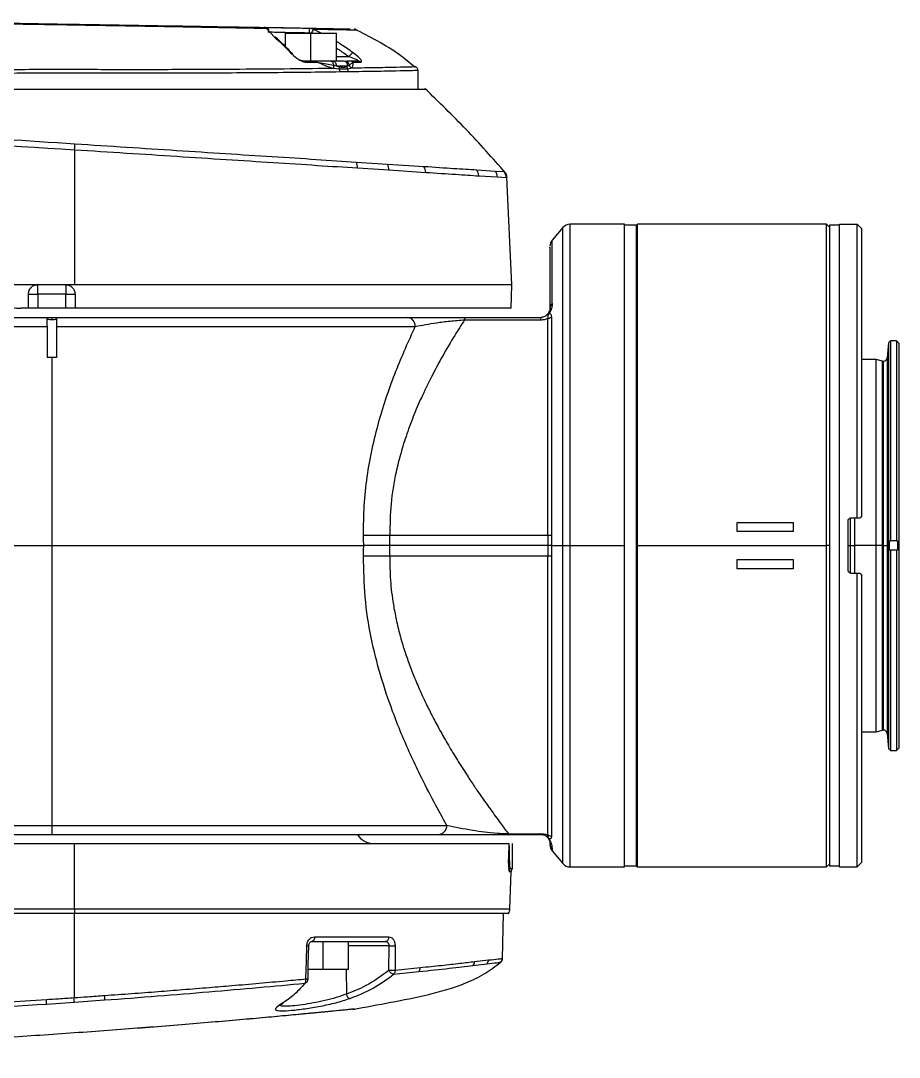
# Model space of a CAD drawing. Header units: millimetres. Extents: x -13464 to 9471, y -517 to 17126.
# Drawn here: x 5737 to 5831.3, y 12460.6 to 12571.8 of the extents above; entities that cross this region are included whole.
import ezdxf

# ---------------------------------------------------------------- set-up
doc = ezdxf.new("R2010")
doc.units = ezdxf.units.MM

msp = doc.modelspace()

# ---------------------------------------------------------------- linework, layer by layer
at = {"color": 7, "linetype": 'Continuous', "lineweight": 25}
for p, q in [((5762.06, 12571.06), (5763.38, 12571.03)), ((5763.36, 12571.03), (5763.45, 12571.01)), ((5763.38, 12571.03), (5764.26, 12570.09)), ((5765.4, 12570.5), (5765.4, 12569.11)), ((5765.4, 12570.5), (5768.15, 12570.5)), ((5768.15, 12567.5), (5768.15, 12570.5)), ((5768.15, 12570.5), (5770.9, 12570.5)), ((5769.28, 12570.5), (5768.43, 12570.94)), ((5770.9, 12567.5), (5770.9, 12570.5)), ((5768.84, 12567.41), (5770.59, 12567.06)), ((5770.9, 12567.99), (5772.26, 12567.99)), ((5772.14, 12567.01), (5772.3, 12567.07)), ((5772.3, 12567.07), (5772.67, 12567.41)), ((5770.59, 12567.06), (5770.89, 12567.01)), ((5771.22, 12566.63), (5770.64, 12566.72)), ((5770.89, 12567.01), (5771.19, 12566.91)), ((5770.89, 12567.01), (5772.14, 12567.01)), ((5772.13, 12566.64), (5771.22, 12566.63)), ((5772.2, 12566.36), (5771.29, 12566.34)), ((5772.01, 12566.93), (5772.14, 12567.01)), ((5772.51, 12566.75), (5772.13, 12566.64)), ((5779.39, 12566.88), (5779.39, 12566.88)), ((5779.7, 12564.5), (5779.67, 12566.54)), ((5742.8, 12558), (5742.8, 12543.5)), ((5776.39, 12556.42), (5773.03, 12556.64)), ((5773.17, 12556.04), (5776.55, 12555.82)), ((5780.32, 12556.17), (5776.39, 12556.42)), ((5776.55, 12555.82), (5780.51, 12555.56)), ((5787.95, 12555.67), (5785.97, 12555.8)), ((5786.2, 12555.19), (5788.19, 12555.07)), ((5788.9, 12555.61), (5787.95, 12555.67)), ((5788.19, 12555.07), (5789.15, 12555)), ((5788.88, 12555.61), (5788.9, 12555.61)), ((5789.15, 12555), (5789.12, 12555.01)), ((5789.76, 12543.5), (5789.21, 12555.01)), ((5795.22, 12549.63), (5794.08, 12548.27)), ((5795.22, 12515.49), (5795.22, 12549.63)), ((5801.84, 12549.99), (5795.99, 12549.99)), ((5795.99, 12515.49), (5795.99, 12549.99)), ((5803.14, 12549.89), (5801.84, 12549.89)), ((5803.24, 12549.99), (5803.14, 12549.89)), ((5803.14, 12515.49), (5803.14, 12549.89)), ((5823.54, 12549.99), (5803.24, 12549.99)), ((5803.24, 12515.49), (5803.24, 12549.99)), ((5823.84, 12549.69), (5823.54, 12549.99)), ((5823.54, 12515.49), (5823.54, 12549.99)), ((5824.94, 12549.89), (5823.84, 12549.89)), ((5824.94, 12549.99), (5826.84, 12549.99)), ((5827.34, 12549.49), (5826.84, 12549.99)), ((5826.84, 12518.49), (5826.84, 12549.99)), ((5794.08, 12541.5), (5794.08, 12548.27)), ((5738.84, 12543.5), (5727.81, 12543.5)), ((5742.77, 12543.5), (5738.84, 12543.5)), ((5738.84, 12542.5), (5738.84, 12543.5)), ((5741.84, 12543.5), (5741.84, 12542.5)), ((5789.67, 12541), (5789.76, 12543.5)), ((5737.84, 12541), (5737.84, 12542.5)), ((5737.84, 12542.5), (5738.84, 12542.5)), ((5741.84, 12542.5), (5738.84, 12542.5)), ((5738.84, 12542.5), (5738.84, 12541)), ((5741.84, 12542.5), (5742.84, 12542.5)), ((5741.84, 12541), (5741.84, 12542.5)), ((5737.84, 12541), (5737.01, 12541)), ((5738.84, 12541), (5737.84, 12541)), ((5741.84, 12541), (5738.84, 12541)), ((5742.84, 12541), (5741.84, 12541)), ((5789.67, 12541), (5742.84, 12541)), ((5793.58, 12540.31), (5793.78, 12540.44)), ((5739.84, 12539.99), (5740.34, 12539.99)), ((5740.34, 12539.78), (5740.34, 12539.99)), ((5740.34, 12539.99), (5740.84, 12539.99)), ((5784.67, 12539.99), (5784.67, 12539.74)), ((5784.67, 12539.99), (5792.84, 12539.99)), ((5784.67, 12539.74), (5792.84, 12539.74)), ((5792.84, 12539.74), (5792.84, 12539.99)), ((5793.59, 12540.32), (5793.57, 12540.3)), ((5793.61, 12516.62), (5793.61, 12539.89)), ((5793.99, 12540.03), (5793.99, 12516.63)), ((5716.43, 12539.02), (5739.84, 12539.02)), ((5739.84, 12539.02), (5739.84, 12535.69)), ((5740.84, 12539.02), (5779.38, 12539.02)), ((5830.18, 12537.27), (5830.04, 12535.65)), ((5830.4, 12537.49), (5830.18, 12537.27)), ((5830.18, 12537.27), (5830.18, 12515.49)), ((5831.04, 12537.49), (5830.4, 12537.49)), ((5830.4, 12537.49), (5830.4, 12515.99)), ((5831.34, 12537.19), (5831.04, 12537.49)), ((5831.04, 12537.49), (5831.04, 12515.99)), ((5831.34, 12515.49), (5831.34, 12537.19)), ((5740.34, 12535.69), (5740.34, 12515.49)), ((5828.85, 12535.49), (5827.34, 12535.49)), ((5829.54, 12535.3), (5828.85, 12535.49)), ((5828.85, 12515.49), (5828.85, 12535.49)), ((5829.54, 12515.49), (5829.54, 12535.3)), ((5829.64, 12515.49), (5829.64, 12535.29)), ((5830.04, 12535.65), (5830.04, 12515.49)), ((5826.11, 12515.49), (5826.11, 12518.49)), ((5826.24, 12518.49), (5826.84, 12518.49)), ((5826.59, 12515.49), (5826.59, 12518.49)), ((5826.84, 12518.49), (5827.14, 12518.49)), ((5827.34, 12518.69), (5827.14, 12518.49)), ((5813.94, 12517.99), (5819.94, 12517.99)), ((5819.94, 12516.99), (5813.94, 12516.99)), ((5825.84, 12512.89), (5825.84, 12518.09)), ((5776.66, 12515.49), (5776.64, 12516.62)), ((5776.64, 12516.62), (5793.61, 12516.62)), ((5831.04, 12515.99), (5830.4, 12515.99)), ((5716.59, 12515.49), (5740.34, 12515.49)), ((5740.34, 12515.49), (5773.84, 12515.49)), ((5740.34, 12515.49), (5740.34, 12485.45)), ((5776.64, 12514.35), (5776.66, 12515.49)), ((5793.63, 12515.49), (5776.66, 12515.49)), ((5794.01, 12515.49), (5795.22, 12515.49)), ((5795.22, 12515.49), (5795.99, 12515.49)), ((5795.22, 12481.35), (5795.22, 12515.49)), ((5795.99, 12515.49), (5801.84, 12515.49)), ((5795.99, 12480.99), (5795.99, 12515.49)), ((5803.14, 12515.49), (5803.24, 12515.49)), ((5803.14, 12481.09), (5803.14, 12515.49)), ((5803.24, 12515.49), (5823.54, 12515.49)), ((5803.24, 12480.99), (5803.24, 12515.49)), ((5823.84, 12515.49), (5823.54, 12515.49)), ((5823.54, 12480.99), (5823.54, 12515.49)), ((5825.84, 12515.49), (5826.11, 12515.49)), ((5826.11, 12515.49), (5826.59, 12515.49)), ((5826.11, 12512.5), (5826.11, 12515.49)), ((5828.85, 12515.49), (5826.59, 12515.49)), ((5826.59, 12512.49), (5826.59, 12515.49)), ((5829.54, 12515.49), (5828.85, 12515.49)), ((5828.85, 12495.49), (5828.85, 12515.49)), ((5829.54, 12515.49), (5829.64, 12515.49)), ((5829.54, 12495.68), (5829.54, 12515.49)), ((5829.64, 12515.49), (5830.04, 12515.49)), ((5829.64, 12495.69), (5829.64, 12515.49)), ((5830.04, 12515.49), (5830.18, 12515.49)), ((5830.04, 12515.49), (5830.04, 12495.32)), ((5830.18, 12515.49), (5830.3, 12515.49)), ((5830.18, 12515.49), (5830.18, 12493.71)), ((5830.4, 12514.99), (5830.31, 12514.99)), ((5830.4, 12514.99), (5830.4, 12493.49)), ((5831.04, 12514.99), (5830.4, 12514.99)), ((5831.04, 12514.99), (5831.04, 12493.49)), ((5831.34, 12515.49), (5831.14, 12515.49)), ((5831.34, 12493.79), (5831.34, 12515.49)), ((5793.61, 12514.35), (5776.64, 12514.35)), ((5793.61, 12484.38), (5793.61, 12514.35)), ((5793.99, 12514.35), (5793.99, 12484.21)), ((5813.94, 12513.99), (5819.94, 12513.99)), ((5819.94, 12512.99), (5813.94, 12512.99)), ((5826.84, 12512.49), (5826.24, 12512.49)), ((5826.84, 12480.99), (5826.84, 12512.49)), ((5827.14, 12512.49), (5826.84, 12512.49)), ((5827.14, 12512.49), (5827.34, 12512.29)), ((5827.34, 12495.49), (5828.85, 12495.49)), ((5828.85, 12495.49), (5829.54, 12495.68)), ((5830.04, 12495.32), (5830.18, 12493.71)), ((5830.18, 12493.71), (5830.4, 12493.49)), ((5831.04, 12493.49), (5831.34, 12493.79)), ((5830.4, 12493.49), (5831.04, 12493.49)), ((5716.49, 12485.45), (5740.34, 12485.45)), ((5740.34, 12485.45), (5782.77, 12485.45)), ((5740.34, 12485.45), (5740.34, 12484.49)), ((5789.39, 12484.54), (5792.84, 12484.54)), ((5789.39, 12484.49), (5789.39, 12484.54)), ((5789.39, 12484.49), (5792.84, 12484.49)), ((5792.84, 12484.49), (5792.84, 12484.54)), ((5793.58, 12484.17), (5793.62, 12484.14)), ((5793.67, 12484.07), (5793.58, 12484.17)), ((5730.27, 12483.5), (5742.8, 12483.5)), ((5742.8, 12476.46), (5742.8, 12483.5)), ((5789.81, 12480.82), (5789.81, 12483.5)), ((5793.84, 12483.49), (5793.84, 12483.4)), ((5794.08, 12482.85), (5794.08, 12482.71)), ((5794.08, 12482.71), (5795.22, 12481.35)), ((5789.48, 12481.48), (5789.36, 12481.48)), ((5789.36, 12481.48), (5789.49, 12481.31)), ((5826.84, 12480.99), (5827.34, 12481.49)), ((5789.52, 12476.46), (5789.69, 12480.52)), ((5789.58, 12480.82), (5789.81, 12480.82)), ((5795.99, 12480.99), (5801.84, 12480.99)), ((5803.14, 12481.09), (5801.84, 12481.09)), ((5803.14, 12481.09), (5803.24, 12480.99)), ((5803.24, 12480.99), (5823.54, 12480.99)), ((5823.54, 12480.99), (5823.84, 12481.29)), ((5824.94, 12481.09), (5823.84, 12481.09)), ((5824.94, 12480.99), (5826.84, 12480.99)), ((5742.79, 12476), (5580.5, 12476)), ((5742.8, 12476.46), (5580.51, 12476.46)), ((5742.76, 12476), (5742.75, 12466.93)), ((5788.75, 12471.14), (5788.84, 12476)), ((5768.57, 12473.49), (5776.55, 12473.49)), ((5769.44, 12473), (5769.44, 12470)), ((5772.19, 12470), (5772.19, 12473)), ((5776.56, 12472.51), (5772.19, 12472.51)), ((5776.55, 12469.87), (5776.56, 12472.51)), ((5785.57, 12470.41), (5787.06, 12470.59)), ((5787.24, 12470.97), (5785.74, 12470.8)), ((5788.55, 12470.77), (5788.53, 12470.76)), ((5788.71, 12471.14), (5788.73, 12471.14)), ((5769.44, 12470), (5767.83, 12470)), ((5772.19, 12470), (5769.44, 12470)), ((5771.95, 12470), (5771.98, 12467.35)), ((5777.05, 12469.47), (5779.75, 12469.76)), ((5779.91, 12470.16), (5777.2, 12469.87)), ((5739.78, 12466.27), (5742.77, 12466.47)), ((5742.77, 12466.47), (5746.02, 12466.71)), ((5765.06, 12466.28), (5765.1, 12466.3))]:
    msp.add_line(p, q, dxfattribs=at)
at = {"color": 7, "linetype": 'Continuous', "lineweight": 25, "flags": 128}
for points in [[(5770.3, 12567.5), (5770.35, 12567.49), (5770.4, 12567.47), (5770.45, 12567.43), (5770.49, 12567.38), (5770.53, 12567.31), (5770.56, 12567.23), (5770.58, 12567.15), (5770.59, 12567.06)], [(5770.57, 12567.5), (5770.63, 12567.49), (5770.69, 12567.47), (5770.75, 12567.42), (5770.79, 12567.36), (5770.83, 12567.29), (5770.86, 12567.2), (5770.88, 12567.11), (5770.89, 12567.01)], [(5789.76, 12543.5), (5789.75, 12543.5), (5789.57, 12543.5), (5789.03, 12543.5), (5788.15, 12543.5), (5786.93, 12543.5), (5785.37, 12543.5), (5783.5, 12543.5), (5781.32, 12543.5), (5778.85, 12543.5), (5776.1, 12543.5), (5773.1, 12543.5), (5769.86, 12543.5), (5766.42, 12543.5), (5762.79, 12543.5), (5759, 12543.5), (5755.08, 12543.5), (5751.05, 12543.5), (5746.95, 12543.5), (5742.8, 12543.5)], [(5742.84, 12542.5), (5742.84, 12541.66), (5742.84, 12541)], [(5793.64, 12540.39), (5793.66, 12540.4), (5793.69, 12540.45), (5793.71, 12540.48), (5793.73, 12540.53), (5793.77, 12540.61), (5793.79, 12540.66), (5793.79, 12540.67), (5793.8, 12540.68), (5793.8, 12540.68), (5793.8, 12540.68), (5793.8, 12540.68), (5793.8, 12540.68), (5793.8, 12540.68)], [(5740.84, 12539.02), (5740.84, 12537.16), (5740.84, 12535.69)], [(5773.84, 12515.49), (5773.83, 12516.12), (5773.82, 12516.62)], [(5830.31, 12515.99), (5830.36, 12515.99), (5830.4, 12515.99)], [(5831.04, 12515.99), (5831.1, 12515.99), (5831.14, 12515.99)], [(5773.82, 12514.35), (5773.83, 12514.99), (5773.84, 12515.49)], [(5831.14, 12514.99), (5831.09, 12514.99), (5831.04, 12514.99)], [(5767.64, 12468.93), (5767.69, 12470.94), (5767.72, 12472.51)], [(5767.86, 12468.93), (5767.89, 12470.55), (5767.94, 12472.51)], [(5767.94, 12472.51), (5767.94, 12472.51), (5767.94, 12472.51)], [(5768.57, 12473.49), (5768.56, 12473.4), (5768.54, 12473.31), (5768.51, 12473.22), (5768.48, 12473.15), (5768.43, 12473.09), (5768.38, 12473.04), (5768.33, 12473.01), (5768.27, 12473)], [(5777.21, 12472.51), (5777.2, 12471.03), (5777.2, 12469.87)]]:
    msp.add_lwpolyline(points, dxfattribs=at)
at = {"color": 7, "linetype": 'Continuous', "lineweight": 25}
for centre, radius, start, end in [((5763.29, 12570.63), 0.412, 9.7663, 78.502), ((5763.15, 12570.63), 0.501, 15.408, 44.3958), ((5764.08, 12570.74), 3.93, 357.2231, 4.382), ((5776.07, 12567.22), 8.49, 154.0439, 157.3056), ((5764.25, 12569.83), 0.261, 40.0968, 87.3805), ((5765.99, 12568.16), 0.24, 12.3296, 88.3236), ((5773.02, 12567.61), 0.852, 112.2841, 153.4509), ((5767.35, 12567.2), 0.302, 42.7676, 88.5357), ((5768.61, 12567.18), 0.321, 44.237, 88.8006), ((5771.66, 12567.02), 0.482, 358.8542, 87.7899), ((5771.81, 12567.02), 0.484, 6.4503, 88.8003), ((5772.81, 12567.19), 0.53, 192.2146, 235.3238), ((5772.41, 12567.12), 0.384, 48.3349, 89.4206), ((5773.26, 12567.1), 0.399, 49.1626, 89.5261), ((5771.13, 12566.97), 0.545, 170.234, 206.7172), ((5771.77, 12566.83), 0.584, 171.7718, 200.1093), ((5770.71, 12566.34), 0.589, 0.7389, 29.715), ((5772.57, 12566.99), 0.565, 186.4646, 217.9505), ((5771.63, 12566.35), 0.577, 0.7426, 30.3571), ((5771.91, 12556.06), 1.26, 359.0828, 27.4614), ((5775.37, 12555.82), 1.18, 359.7994, 30.5892), ((5779.4, 12555.55), 1.1, 0.6387, 34.0505), ((5785.17, 12555.16), 1.03, 2.1336, 38.8046), ((5787.18, 12555.02), 1.01, 2.6936, 40.3247), ((5788.15, 12554.95), 1, 2.981, 40.9707), ((5795.99, 12548.99), 1, 90, 140), ((5794.84, 12547.63), 1, 140, 180), ((5794.55, 12540.97), 0.705, 131.8966, 178.8226), ((5793.35, 12540.66), 0.491, 302.2464, 332.4148), ((5778.46, 12539.07), 0.923, 357.1146, 84.6744), ((5793.62, 12540.47), 0.578, 268.7499, 309.8447), ((5829.64, 12535.69), 0.4, 255, 270), ((5829.64, 12535.69), 0.4, 270, 355), ((5775.23, 12602.67), 86.06, 269.0614, 270.9386), ((5793.64, 12526.62), 10, 269.8345, 272.0302), ((5775.23, 12428.3), 86.06, 89.0614, 90.9386), ((5793.64, 12504.36), 10, 87.9698, 90.1655), ((5829.64, 12495.29), 0.4, 90, 105), ((5829.64, 12495.29), 0.4, 5, 90), ((5781.82, 12485.44), 0.956, 272.5918, 0.5965), ((5774.89, 12485.5), 2, 211.16, 270), ((5793.61, 12483.87), 0.509, 41.619, 90.2724), ((5793.39, 12483.88), 0.346, 33.5212, 48.3141), ((5794.84, 12483.49), 0.993, 180.0152, 220.1413), ((5794.84, 12483.35), 1, 180, 220), ((5789.97, 12480.5), 0.501, 140.6977, 177.7372), ((5795.99, 12481.99), 1, 220, 270), ((5767.95, 12481.61), 9.1, 268.5838, 269.9333), ((5776.11, 12473.45), 0.448, 279.2511, 6.2366), ((5776.88, 12490.48), 17.97, 268.9591, 271.0409), ((5785.24, 12470.79), 0.504, 310.8443, 0.3994), ((5786.73, 12470.97), 0.502, 310.161, 359.7042), ((5788.23, 12471.15), 0.5, 309.5403, 359.0091), ((5779.39, 12470.13), 0.519, 314.0543, 2.7655), ((5737.72, 12466.51), 5.04, 359.5978, 4.7398), ((5743.87, 12466.95), 2.16, 353.6651, 5.6079), ((5772.53, 12467.42), 0.561, 186.9942, 253.4676), ((5734.82, 12466.34), 4.96, 359.211, 4.4625), ((5764.91, 12466.62), 0.375, 276.2886, 332.4735)]:
    msp.add_arc(centre, radius, start, end, dxfattribs=at)
for points, knots in [([(5717.09, 12571.84), (5717.62, 12571.84), (5720.2, 12571.8), (5724.82, 12571.73), (5730.47, 12571.65), (5736.5, 12571.56), (5742.51, 12571.47), (5748.35, 12571.38), (5753.8, 12571.29), (5758.88, 12571.2), (5761.74, 12571.15), (5763.17, 12571.13)], [0, 0, 0, 0, 0.032384, 0.157661, 0.28281, 0.406724, 0.530933, 0.64784, 0.765436, 0.882549, 1, 1, 1, 1]), ([(5755.84, 12571.2), (5754.63, 12571.22), (5751.83, 12571.27), (5747, 12571.36), (5741.63, 12571.45), (5736.27, 12571.54), (5731.05, 12571.62), (5726.25, 12571.7), (5721.55, 12571.77), (5718.46, 12571.81), (5717.09, 12571.83)], [0, 0, 0, 0, 0.102011, 0.236635, 0.372136, 0.506552, 0.636808, 0.768136, 0.897405, 1, 1, 1, 1]), ([(5717.09, 12571.82), (5718.01, 12571.8), (5720.48, 12571.77), (5724.45, 12571.71), (5728.76, 12571.63), (5733.21, 12571.56), (5737.85, 12571.48), (5742.92, 12571.4), (5748.33, 12571.31), (5753.84, 12571.21), (5758.53, 12571.12), (5761.02, 12571.08), (5762.06, 12571.06)], [0, 0, 0, 0, 0.0582039, 0.1553417, 0.2525596, 0.3506352, 0.4484521, 0.546543, 0.6683801, 0.791041, 0.9132155, 1, 1, 1, 1]), ([(5763.17, 12571.13), (5763.11, 12571.13), (5762.99, 12571.13), (5764.26, 12571.11), (5766.04, 12571.08), (5767.35, 12571.06), (5768, 12571.04)], [0, 0, 0, 0, 0.279827, 0.559302, 0.779564, 1, 1, 1, 1]), ([(5763.38, 12571.03), (5763.34, 12571.06), (5763.27, 12571.12), (5763.21, 12571.12), (5763.17, 12571.13)], [0, 0, 0, 0, 0.5050123, 1, 1, 1, 1]), ([(5763.64, 12570.86), (5763.59, 12570.92), (5763.51, 12571.01), (5763.35, 12571.1), (5763.25, 12571.12), (5763.2, 12571.13)], [0, 0, 0, 0, 0.440408, 0.707362, 1, 1, 1, 1]), ([(5765.19, 12571.09), (5764.85, 12571.09), (5764.2, 12571.09), (5763.59, 12571.09), (5763.43, 12571.08), (5763.36, 12571.07)], [0, 0, 0, 0, 0.3685619, 0.7071061, 1, 1, 1, 1]), ([(5763.55, 12570.64), (5763.61, 12570.64), (5763.74, 12570.64), (5764.71, 12570.62), (5765.87, 12570.59), (5766.98, 12570.57), (5767.65, 12570.56), (5768.01, 12570.55)], [0, 0, 0, 0, 0.243483, 0.499104, 0.71492, 0.848908, 1, 1, 1, 1]), ([(5768, 12571.04), (5768.07, 12571.04), (5768.22, 12571.03), (5768.36, 12570.97), (5768.43, 12570.94)], [0, 0, 0, 0, 0.49403, 1, 1, 1, 1]), ([(5768, 12571.04), (5768.93, 12571.03), (5770.77, 12570.99), (5772.19, 12570.97), (5772.34, 12570.97), (5772.39, 12570.97)], [0, 0, 0, 0, 0.397156, 0.792596, 1, 1, 1, 1]), ([(5768.01, 12570.55), (5768.05, 12570.55), (5768.13, 12570.54), (5768.2, 12570.51), (5768.23, 12570.5)], [0, 0, 0, 0, 0.5564571, 1, 1, 1, 1]), ([(5768.43, 12570.94), (5769.28, 12570.93), (5770.98, 12570.9), (5772.44, 12570.87), (5773.1, 12570.86), (5772.98, 12570.86), (5772.95, 12570.86)], [0, 0, 0, 0, 0.307705, 0.613863, 0.922056, 1, 1, 1, 1]), ([(5779.36, 12566.84), (5778.79, 12567.31), (5776.8, 12568.95), (5774.49, 12570.12), (5772.84, 12570.96)], [0, 0, 0, 0, 0.285213, 1, 1, 1, 1]), ([(5764.26, 12570.09), (5764.59, 12569.79), (5765.18, 12569.26), (5765.74, 12568.66), (5765.99, 12568.4)], [0, 0, 0, 0, 0.55993, 1, 1, 1, 1]), ([(5766.18, 12568.3), (5765.92, 12568.57), (5765.36, 12569.17), (5764.77, 12569.71), (5764.45, 12570)], [0, 0, 0, 0, 0.452482, 1, 1, 1, 1]), ([(5772.69, 12568.4), (5772.27, 12568.71), (5771.68, 12569.13), (5771.07, 12569.51), (5770.9, 12569.61)], [0, 0, 0, 0, 0.728462, 1, 1, 1, 1]), ([(5765.99, 12568.4), (5766.2, 12568.2), (5766.5, 12567.9), (5767.03, 12567.57), (5767.37, 12567.43), (5767.5, 12567.41), (5767.57, 12567.41)], [0, 0, 0, 0, 0.4996, 0.749572, 0.875065, 1, 1, 1, 1]), ([(5770.9, 12568.92), (5771.02, 12568.84), (5771.48, 12568.55), (5771.92, 12568.23), (5772.26, 12567.99)], [0, 0, 0, 0, 0.254156, 1, 1, 1, 1]), ([(5773.52, 12567.41), (5773.56, 12567.41), (5773.63, 12567.43), (5773.6, 12567.57), (5773.35, 12567.9), (5772.96, 12568.2), (5772.69, 12568.4)], [0, 0, 0, 0, 0.125564, 0.251424, 0.502586, 1, 1, 1, 1]), ([(5767.36, 12567.5), (5767.35, 12567.5), (5767.32, 12567.51), (5767.25, 12567.52), (5767.18, 12567.54), (5767.08, 12567.57), (5767.02, 12567.6), (5766.99, 12567.62)], [0, 0, 0, 0, 0.147721, 0.297619, 0.466959, 0.668062, 1, 1, 1, 1]), ([(5768.62, 12567.5), (5768.39, 12567.5), (5767.97, 12567.5), (5767.55, 12567.5), (5767.36, 12567.5)], [0, 0, 0, 0, 0.559992, 1, 1, 1, 1]), ([(5767.57, 12567.41), (5767.81, 12567.41), (5768.24, 12567.41), (5768.66, 12567.41), (5768.84, 12567.41)], [0, 0, 0, 0, 0.559982, 1, 1, 1, 1]), ([(5770.3, 12567.5), (5769.97, 12567.5), (5769.39, 12567.5), (5768.85, 12567.5), (5768.62, 12567.5)], [0, 0, 0, 0, 0.561285, 1, 1, 1, 1]), ([(5768.84, 12567.41), (5769.15, 12567.27), (5769.77, 12566.99), (5770.35, 12566.81), (5770.64, 12566.72)], [0, 0, 0, 0, 0.500769, 1, 1, 1, 1]), ([(5770.57, 12567.5), (5770.52, 12567.5), (5770.43, 12567.5), (5770.34, 12567.5), (5770.3, 12567.5)], [0, 0, 0, 0, 0.559986, 1, 1, 1, 1]), ([(5771.68, 12567.5), (5771.52, 12567.5), (5771.24, 12567.5), (5770.78, 12567.5), (5770.57, 12567.5)], [0, 0, 0, 0, 0.56, 1, 1, 1, 1]), ([(5772.42, 12567.5), (5772.28, 12567.5), (5772.14, 12567.5), (5772.04, 12567.5), (5772.03, 12567.5)], [0, 0, 0, 0, 0.919185, 1, 1, 1, 1]), ([(5772.26, 12567.99), (5772.51, 12567.9), (5772.88, 12567.76), (5773.2, 12567.6), (5773.29, 12567.54), (5773.3, 12567.52), (5773.3, 12567.51), (5773.28, 12567.5), (5773.26, 12567.5)], [0, 0, 0, 0, 0.563588, 0.81294, 0.870253, 0.918356, 0.960165, 1, 1, 1, 1]), ([(5773.26, 12567.5), (5773.11, 12567.5), (5772.83, 12567.5), (5772.54, 12567.5), (5772.42, 12567.5)], [0, 0, 0, 0, 0.559994, 1, 1, 1, 1]), ([(5772.51, 12566.75), (5772.58, 12566.84), (5772.73, 12567.01), (5772.69, 12567.27), (5772.67, 12567.41)], [0, 0, 0, 0, 0.499562, 1, 1, 1, 1]), ([(5772.67, 12567.41), (5772.83, 12567.41), (5773.12, 12567.41), (5773.4, 12567.41), (5773.52, 12567.41)], [0, 0, 0, 0, 0.559998, 1, 1, 1, 1]), ([(5771.29, 12566.34), (5770.13, 12566.33), (5767.81, 12566.29), (5763.65, 12566.26), (5759.1, 12566.22), (5754.2, 12566.2), (5749.11, 12566.2), (5743.07, 12566.22), (5736.09, 12566.23), (5728.27, 12566.03), (5720.47, 12565.96), (5708.41, 12566.09), (5692.22, 12565.99), (5671.72, 12565.89), (5658.12, 12565.51), (5651.33, 12565.31)], [0, 0, 0, 0, 0.043889, 0.087722, 0.131372, 0.175249, 0.217875, 0.25965, 0.321725, 0.383979, 0.445991, 0.507406, 0.671569, 0.835809, 1, 1, 1, 1]), ([(5770.64, 12566.72), (5769.13, 12566.7), (5766.12, 12566.66), (5760.58, 12566.62), (5754.55, 12566.59), (5748.15, 12566.58), (5741.6, 12566.6), (5735.04, 12566.59), (5728.48, 12566.44), (5720.64, 12566.36), (5711.51, 12566.5), (5701.21, 12566.45), (5690.88, 12566.41), (5680.57, 12566.34), (5673.7, 12566.25), (5670.27, 12566.2)], [0, 0, 0, 0, 0.065529, 0.1306257, 0.196021, 0.2595053, 0.3216087, 0.3835165, 0.4456591, 0.5076944, 0.6060852, 0.7045629, 0.8030373, 0.901514, 1, 1, 1, 1]), ([(5771.19, 12566.91), (5771.35, 12566.87), (5771.67, 12566.8), (5771.9, 12566.88), (5772.01, 12566.93)], [0, 0, 0, 0, 0.4995063, 1, 1, 1, 1]), ([(5779.57, 12566.49), (5779.59, 12566.49), (5779.64, 12566.49), (5778.9, 12566.48), (5777.42, 12566.44), (5775.23, 12566.4), (5773.21, 12566.37), (5772.2, 12566.36)], [0, 0, 0, 0, 0.113116, 0.335489, 0.556215, 0.778794, 1, 1, 1, 1]), ([(5779.39, 12566.88), (5779.41, 12566.88), (5779.49, 12566.88), (5778.85, 12566.87), (5777.48, 12566.84), (5775.41, 12566.79), (5773.48, 12566.76), (5772.51, 12566.75)], [0, 0, 0, 0, 0.082019, 0.312336, 0.54077, 0.770789, 1, 1, 1, 1]), ([(5779.67, 12566.49), (5779.66, 12566.53), (5779.66, 12566.61), (5779.62, 12566.71), (5779.56, 12566.81), (5779.5, 12566.86), (5779.47, 12566.88)], [0, 0, 0, 0, 0.246886, 0.500006, 0.753124, 1, 1, 1, 1]), ([(5638.17, 12564.5), (5657.7, 12563.28), (5684.91, 12561.58), (5719.78, 12559.37), (5735.13, 12558.46), (5742.8, 12558)], [0, 0, 0, 0, 0.560004, 0.780006, 1, 1, 1, 1]), ([(5742.83, 12558.6), (5732.68, 12559.26), (5712.39, 12560.6), (5681.97, 12562.55), (5661.68, 12563.85), (5651.54, 12564.5)], [0, 0, 0, 0, 0.333376, 0.666682, 1, 1, 1, 1]), ([(5651.54, 12564.5), (5654.56, 12564.5), (5660.94, 12564.5), (5670.35, 12564.5), (5680.11, 12564.5), (5689.72, 12564.5), (5699.53, 12564.5), (5709.14, 12564.5), (5718.78, 12564.5), (5727.42, 12564.5), (5734.97, 12564.5), (5741.42, 12564.5), (5747.25, 12564.5), (5752.36, 12564.5), (5756.79, 12564.5), (5760.98, 12564.5), (5764.87, 12564.5), (5768.42, 12564.5), (5771.58, 12564.5), (5774.31, 12564.5), (5776.57, 12564.5), (5778.35, 12564.5), (5779.61, 12564.5), (5780.36, 12564.5), (5780.42, 12564.5), (5780.45, 12564.5)], [0, 0, 0, 0, 0.059731, 0.125884, 0.185076, 0.251756, 0.314695, 0.377635, 0.44043, 0.503252, 0.545485, 0.58742, 0.628842, 0.659878, 0.69117, 0.722437, 0.753716, 0.785014, 0.816314, 0.847462, 0.878653, 0.90992, 0.941192, 0.972454, 1, 1, 1, 1]), ([(5789.07, 12555.51), (5787.68, 12557.08), (5784.9, 12560.21), (5781.9, 12563.12), (5780.4, 12564.58)], [0, 0, 0, 0, 0.500548, 1, 1, 1, 1]), ([(5742.8, 12558), (5742.81, 12558.11), (5742.82, 12558.33), (5742.83, 12558.51), (5742.83, 12558.6)], [0, 0, 0, 0, 0.500001, 1, 1, 1, 1]), ([(5773.03, 12556.64), (5771.62, 12556.73), (5768.79, 12556.92), (5764.06, 12557.23), (5759.04, 12557.54), (5753.79, 12557.89), (5748.37, 12558.23), (5744.68, 12558.48), (5742.83, 12558.6)], [0, 0, 0, 0, 0.166112, 0.333281, 0.500315, 0.666969, 0.833045, 1, 1, 1, 1]), ([(5742.8, 12558), (5744.66, 12557.88), (5748.37, 12557.64), (5753.82, 12557.29), (5759.1, 12556.94), (5764.15, 12556.63), (5768.91, 12556.31), (5771.75, 12556.13), (5773.17, 12556.04)], [0, 0, 0, 0, 0.167015, 0.333033, 0.499676, 0.666697, 0.833858, 1, 1, 1, 1]), ([(5785.97, 12555.8), (5785.2, 12555.85), (5783.66, 12555.95), (5781.43, 12556.09), (5780.32, 12556.17)], [0, 0, 0, 0, 0.49999, 1, 1, 1, 1]), ([(5780.51, 12555.56), (5781.63, 12555.49), (5783.87, 12555.34), (5785.42, 12555.24), (5786.2, 12555.19)], [0, 0, 0, 0, 0.4999987, 1, 1, 1, 1]), ([(5789.23, 12555), (5789.22, 12555.11), (5789.19, 12555.33), (5789.06, 12555.51), (5788.99, 12555.6)], [0, 0, 0, 0, 0.5, 1, 1, 1, 1]), ([(5793.84, 12547.48), (5793.84, 12547.52), (5793.84, 12547.63), (5793.84, 12546.54), (5793.84, 12544.39), (5793.84, 12542.11), (5793.84, 12540.99)], [0, 0, 0, 0, 0.124379, 0.425913, 0.719378, 1, 1, 1, 1]), ([(5727.65, 12542.92), (5727.66, 12542.87), (5727.67, 12542.77), (5727.75, 12542.58), (5727.92, 12542.37), (5728.17, 12542.17), (5728.71, 12541.86), (5729.58, 12541.57), (5730.79, 12541.32), (5732.14, 12541.16), (5733.66, 12541.06), (5735.31, 12541.01), (5736.43, 12541), (5737.01, 12541)], [0, 0, 0, 0, 0.014225, 0.029126, 0.063383, 0.092573, 0.126584, 0.25173, 0.365838, 0.501432, 0.660239, 0.824876, 1, 1, 1, 1]), ([(5737.84, 12542.5), (5737.85, 12542.64), (5737.89, 12542.94), (5738.16, 12543.28), (5738.5, 12543.47), (5738.73, 12543.49), (5738.84, 12543.5)], [0, 0, 0, 0, 0.270244, 0.562311, 0.789616, 1, 1, 1, 1]), ([(5741.84, 12543.5), (5741.97, 12543.49), (5742.23, 12543.46), (5742.56, 12543.23), (5742.79, 12542.9), (5742.82, 12542.63), (5742.84, 12542.5)], [0, 0, 0, 0, 0.250043, 0.499879, 0.74923, 1, 1, 1, 1]), ([(5742.8, 12543.5), (5742.79, 12543.5), (5742.78, 12543.5), (5742.77, 12543.5), (5742.77, 12543.5)], [0, 0, 0, 0, 0.559995, 1, 1, 1, 1]), ([(5794.08, 12541.5), (5794.07, 12541.35), (5794.06, 12541.12), (5793.94, 12540.73), (5793.83, 12540.53), (5793.78, 12540.44)], [0, 0, 0, 0, 0.49944, 0.765222, 1, 1, 1, 1]), ([(5793.84, 12540.99), (5793.84, 12540.9), (5793.84, 12540.8), (5793.77, 12540.6), (5793.73, 12540.53), (5793.71, 12540.48), (5793.68, 12540.43), (5793.63, 12540.37), (5793.6, 12540.33), (5793.58, 12540.31)], [0, 0, 0, 0, 0.582846, 0.704729, 0.756304, 0.803783, 0.849463, 0.895911, 1, 1, 1, 1]), ([(5793.78, 12540.44), (5793.82, 12540.42), (5793.9, 12540.4), (5793.98, 12540.27), (5793.99, 12540.12), (5793.99, 12540.03)], [0, 0, 0, 0, 0.270128, 0.560743, 1, 1, 1, 1]), ([(5716.9, 12539.99), (5719.01, 12539.99), (5723.22, 12539.99), (5730.88, 12539.99), (5736.44, 12539.99), (5739.84, 12539.99)], [0, 0, 0, 0, 0.280018, 0.560123, 1, 1, 1, 1]), ([(5739.84, 12539.02), (5739.84, 12539.15), (5739.84, 12539.4), (5739.84, 12539.73), (5739.84, 12539.95), (5739.84, 12539.98), (5739.84, 12539.99)], [0, 0, 0, 0, 0.240201, 0.499511, 0.759093, 1, 1, 1, 1]), ([(5739.84, 12539.79), (5739.94, 12539.79), (5740.1, 12539.78), (5740.27, 12539.78), (5740.34, 12539.78)], [0, 0, 0, 0, 0.559839, 1, 1, 1, 1]), ([(5740.34, 12539.78), (5740.44, 12539.78), (5740.61, 12539.78), (5740.77, 12539.79), (5740.84, 12539.79)], [0, 0, 0, 0, 0.560148, 1, 1, 1, 1]), ([(5740.84, 12539.99), (5742.88, 12539.99), (5747.01, 12539.99), (5753.12, 12539.99), (5759.08, 12539.99), (5764.8, 12539.99), (5770.07, 12539.99), (5774.78, 12539.99), (5777.3, 12539.99), (5778.55, 12539.99)], [0, 0, 0, 0, 0.1366658, 0.2765587, 0.4184927, 0.5611624, 0.7099738, 0.8566972, 1, 1, 1, 1]), ([(5740.84, 12539.99), (5740.84, 12539.98), (5740.84, 12539.97), (5740.84, 12539.88), (5740.84, 12539.76), (5740.84, 12539.58), (5740.84, 12539.33), (5740.84, 12539.13), (5740.84, 12539.02)], [0, 0, 0, 0, 0.157478, 0.314767, 0.458583, 0.602032, 0.801112, 1, 1, 1, 1]), ([(5784.67, 12539.74), (5784.32, 12539.18), (5783.52, 12537.94), (5782.37, 12535.97), (5781.2, 12533.81), (5780.19, 12531.76), (5779.25, 12529.62), (5778.47, 12527.54), (5777.81, 12525.45), (5777.19, 12522.97), (5776.7, 12520.04), (5776.66, 12517.75), (5776.64, 12516.62)], [0, 0, 0, 0, 0.0954482, 0.216527, 0.3086748, 0.4130041, 0.5007566, 0.5901087, 0.6735084, 0.7511483, 0.8779757, 1, 1, 1, 1]), ([(5778.55, 12539.99), (5778.97, 12539.99), (5779.82, 12539.99), (5781.38, 12539.99), (5783.01, 12539.99), (5784.12, 12539.99), (5784.67, 12539.99)], [0, 0, 0, 0, 0.280189, 0.562392, 0.782795, 1, 1, 1, 1]), ([(5779.38, 12539.02), (5780.09, 12539.16), (5781.15, 12539.36), (5783.04, 12539.61), (5784.14, 12539.69), (5784.67, 12539.74)], [0, 0, 0, 0, 0.508423, 0.760307, 1, 1, 1, 1]), ([(5793.58, 12540.31), (5793.5, 12540.23), (5793.38, 12540.12), (5793.12, 12540.02), (5792.96, 12539.99), (5792.88, 12539.99), (5792.84, 12539.99)], [0, 0, 0, 0, 0.559458, 0.800309, 0.903179, 1, 1, 1, 1]), ([(5792.84, 12539.74), (5793, 12539.74), (5793.27, 12539.76), (5793.51, 12539.85), (5793.61, 12539.89)], [0, 0, 0, 0, 0.557412, 1, 1, 1, 1]), ([(5793.61, 12540.25), (5793.59, 12540.26), (5793.54, 12540.27), (5793.57, 12540.3), (5793.58, 12540.31)], [0, 0, 0, 0, 0.465482, 1, 1, 1, 1]), ([(5793.61, 12539.89), (5793.63, 12539.97), (5793.66, 12540.09), (5793.65, 12540.21), (5793.62, 12540.23), (5793.61, 12540.25)], [0, 0, 0, 0, 0.507797, 0.760049, 1, 1, 1, 1]), ([(5773.82, 12516.62), (5773.83, 12517.67), (5773.85, 12519.78), (5774.18, 12522.87), (5774.72, 12525.9), (5775.69, 12529.76), (5777.24, 12534.31), (5778.67, 12537.46), (5779.38, 12539.02)], [0, 0, 0, 0, 0.125992, 0.253109, 0.377587, 0.505225, 0.753718, 1, 1, 1, 1]), ([(5740.34, 12535.69), (5740.25, 12535.69), (5740.08, 12535.69), (5739.92, 12535.69), (5739.84, 12535.69)], [0, 0, 0, 0, 0.56, 1, 1, 1, 1]), ([(5740.84, 12535.69), (5740.75, 12535.69), (5740.58, 12535.69), (5740.42, 12535.69), (5740.34, 12535.69)], [0, 0, 0, 0, 0.559932, 1, 1, 1, 1]), ([(5825.84, 12518.09), (5825.85, 12518.14), (5825.86, 12518.25), (5825.95, 12518.38), (5826.09, 12518.47), (5826.19, 12518.48), (5826.24, 12518.49)], [0, 0, 0, 0, 0.249901, 0.499556, 0.746778, 1, 1, 1, 1]), ([(5813.94, 12516.99), (5813.94, 12517.18), (5813.94, 12517.51), (5813.94, 12517.84), (5813.94, 12517.99)], [0, 0, 0, 0, 0.559999, 1, 1, 1, 1]), ([(5819.94, 12517.99), (5819.94, 12517.8), (5819.94, 12517.47), (5819.94, 12517.14), (5819.94, 12516.99)], [0, 0, 0, 0, 0.559999, 1, 1, 1, 1]), ([(5793.61, 12516.62), (5793.61, 12516.41), (5793.61, 12516.03), (5793.62, 12515.66), (5793.63, 12515.49)], [0, 0, 0, 0, 0.560545, 1, 1, 1, 1]), ([(5793.99, 12516.63), (5794, 12516.42), (5794, 12516.04), (5794.01, 12515.66), (5794.01, 12515.49)], [0, 0, 0, 0, 0.55991, 1, 1, 1, 1]), ([(5830.3, 12515.49), (5830.3, 12515.58), (5830.3, 12515.75), (5830.31, 12515.92), (5830.31, 12515.99)], [0, 0, 0, 0, 0.559953, 1, 1, 1, 1]), ([(5831.14, 12515.99), (5831.14, 12515.9), (5831.14, 12515.73), (5831.14, 12515.56), (5831.14, 12515.49)], [0, 0, 0, 0, 0.560034, 1, 1, 1, 1]), ([(5776.66, 12515.49), (5776.13, 12515.49), (5775.07, 12515.49), (5774.25, 12515.49), (5773.84, 12515.49)], [0, 0, 0, 0, 0.500002, 1, 1, 1, 1]), ([(5793.63, 12515.49), (5793.62, 12515.28), (5793.61, 12514.9), (5793.61, 12514.52), (5793.61, 12514.35)], [0, 0, 0, 0, 0.559448, 1, 1, 1, 1]), ([(5794.01, 12515.49), (5793.99, 12515.49), (5793.94, 12515.49), (5793.84, 12515.49), (5793.74, 12515.49), (5793.66, 12515.49), (5793.63, 12515.49)], [0, 0, 0, 0, 0.247005, 0.500002, 0.752999, 1, 1, 1, 1]), ([(5794.01, 12515.49), (5794.01, 12515.28), (5794, 12514.9), (5794, 12514.52), (5793.99, 12514.35)], [0, 0, 0, 0, 0.560072, 1, 1, 1, 1]), ([(5830.31, 12514.99), (5830.31, 12515.08), (5830.3, 12515.25), (5830.3, 12515.42), (5830.3, 12515.49)], [0, 0, 0, 0, 0.560038, 1, 1, 1, 1]), ([(5831.14, 12515.49), (5831.14, 12515.4), (5831.14, 12515.23), (5831.14, 12515.06), (5831.14, 12514.99)], [0, 0, 0, 0, 0.559953, 1, 1, 1, 1]), ([(5782.77, 12485.45), (5782.31, 12486.28), (5781.38, 12487.95), (5780.04, 12490.57), (5778.86, 12493.05), (5777.87, 12495.31), (5776.76, 12498.12), (5775.61, 12501.52), (5774.58, 12505.63), (5773.9, 12509.92), (5773.85, 12512.89), (5773.82, 12514.35)], [0, 0, 0, 0, 0.121453, 0.244166, 0.32793, 0.410601, 0.492561, 0.621144, 0.745126, 0.873771, 1, 1, 1, 1]), ([(5776.64, 12514.35), (5776.65, 12513.49), (5776.67, 12511.74), (5776.95, 12509.47), (5777.32, 12507.52), (5777.72, 12505.87), (5778.19, 12504.28), (5778.73, 12502.74), (5779.31, 12501.24), (5779.93, 12499.81), (5780.57, 12498.43), (5781.26, 12497.07), (5782.01, 12495.66), (5782.87, 12494.15), (5783.74, 12492.71), (5784.63, 12491.3), (5785.43, 12490.08), (5786.39, 12488.66), (5787.45, 12487.16), (5788.55, 12485.65), (5789.11, 12484.91), (5789.39, 12484.54)], [0, 0, 0, 0, 0.06167, 0.124771, 0.164744, 0.206451, 0.249975, 0.288836, 0.330524, 0.37507, 0.411616, 0.45347, 0.500637, 0.546755, 0.604928, 0.653688, 0.705406, 0.751018, 0.835881, 0.918125, 1, 1, 1, 1]), ([(5813.94, 12512.99), (5813.94, 12513.18), (5813.94, 12513.51), (5813.94, 12513.84), (5813.94, 12513.99)], [0, 0, 0, 0, 0.559999, 1, 1, 1, 1]), ([(5819.94, 12513.99), (5819.94, 12513.8), (5819.94, 12513.47), (5819.94, 12513.14), (5819.94, 12512.99)], [0, 0, 0, 0, 0.559999, 1, 1, 1, 1]), ([(5826.24, 12512.49), (5826.19, 12512.5), (5826.09, 12512.51), (5825.96, 12512.6), (5825.86, 12512.73), (5825.85, 12512.84), (5825.84, 12512.89)], [0, 0, 0, 0, 0.252822, 0.499999, 0.749752, 1, 1, 1, 1]), ([(5789.39, 12484.54), (5789.28, 12484.54), (5788.85, 12484.55), (5787.89, 12484.61), (5786.77, 12484.73), (5784.84, 12485), (5783.64, 12485.26), (5782.77, 12485.45)], [0, 0, 0, 0, 0.0272045, 0.1142431, 0.3009327, 0.4916643, 1, 1, 1, 1]), ([(5716.74, 12484.49), (5718.9, 12484.49), (5723.24, 12484.49), (5731.12, 12484.49), (5736.85, 12484.49), (5740.34, 12484.49)], [0, 0, 0, 0, 0.279795, 0.560159, 1, 1, 1, 1]), ([(5740.34, 12484.49), (5742.7, 12484.49), (5747.5, 12484.49), (5754.61, 12484.49), (5761.49, 12484.49), (5767.95, 12484.49), (5773.67, 12484.49), (5778.48, 12484.49), (5780.75, 12484.49), (5781.86, 12484.49)], [0, 0, 0, 0, 0.135192, 0.275005, 0.4178, 0.561711, 0.711526, 0.858257, 1, 1, 1, 1]), ([(5781.86, 12484.49), (5782.36, 12484.49), (5783.36, 12484.49), (5785.21, 12484.49), (5786.85, 12484.49), (5788.24, 12484.49), (5789, 12484.49), (5789.39, 12484.49)], [0, 0, 0, 0, 0.279875, 0.559979, 0.805858, 0.903287, 1, 1, 1, 1]), ([(5793.61, 12484.38), (5793.51, 12484.42), (5793.37, 12484.47), (5793.09, 12484.53), (5792.92, 12484.53), (5792.84, 12484.54)], [0, 0, 0, 0, 0.502822, 0.753049, 1, 1, 1, 1]), ([(5792.84, 12484.49), (5792.86, 12484.49), (5792.89, 12484.49), (5792.95, 12484.48), (5793.06, 12484.47), (5793.23, 12484.42), (5793.44, 12484.31), (5793.52, 12484.23), (5793.58, 12484.17)], [0, 0, 0, 0, 0.01763, 0.036487, 0.081574, 0.192209, 0.446925, 1, 1, 1, 1]), ([(5793.58, 12484.17), (5793.58, 12484.17), (5793.58, 12484.16), (5793.59, 12484.16), (5793.59, 12484.15)], [0, 0, 0, 0, 0.4820614, 1, 1, 1, 1]), ([(5793.58, 12484.17), (5793.59, 12484.16), (5793.6, 12484.15), (5793.61, 12484.13), (5793.62, 12484.12), (5793.63, 12484.11), (5793.65, 12484.09), (5793.67, 12484.05), (5793.7, 12484), (5793.75, 12483.91), (5793.8, 12483.78), (5793.84, 12483.6), (5793.84, 12483.53), (5793.84, 12483.49)], [0, 0, 0, 0, 0.00848, 0.012227, 0.015822, 0.019428, 0.023208, 0.031804, 0.055449, 0.089799, 0.212303, 0.471597, 1, 1, 1, 1]), ([(5793.62, 12484.14), (5793.64, 12484.13), (5793.7, 12484.1), (5793.7, 12484.19), (5793.65, 12484.3), (5793.61, 12484.38)], [0, 0, 0, 0, 0.2421692, 0.4962738, 1, 1, 1, 1]), ([(5793.99, 12484.21), (5793.98, 12484.13), (5793.96, 12484.01), (5793.85, 12483.99), (5793.77, 12484), (5793.7, 12484.05), (5793.67, 12484.07)], [0, 0, 0, 0, 0.499714, 0.748877, 0.891813, 1, 1, 1, 1]), ([(5793.67, 12484.07), (5793.69, 12484.05), (5793.73, 12484), (5793.79, 12483.9), (5793.91, 12483.69), (5794, 12483.42), (5794.08, 12483.07), (5794.08, 12482.94), (5794.08, 12482.85)], [0, 0, 0, 0, 0.019178, 0.040638, 0.093509, 0.250279, 0.500666, 1, 1, 1, 1]), ([(5742.8, 12483.5), (5744.29, 12483.5), (5747.41, 12483.5), (5752.22, 12483.5), (5757.3, 12483.5), (5762.56, 12483.5), (5767.9, 12483.5), (5773.04, 12483.5), (5777.8, 12483.5), (5781.99, 12483.5), (5785.48, 12483.5), (5788.14, 12483.5), (5789, 12483.5), (5789.43, 12483.5)], [0, 0, 0, 0, 0.065125, 0.135807, 0.212397, 0.295173, 0.384295, 0.479749, 0.57535, 0.675953, 0.7809, 0.889287, 1, 1, 1, 1]), ([(5789.43, 12483.5), (5789.41, 12483.13), (5789.39, 12482.45), (5789.37, 12481.78), (5789.36, 12481.48)], [0, 0, 0, 0, 0.559989, 1, 1, 1, 1]), ([(5789.43, 12483.5), (5789.43, 12483.5), (5789.43, 12483.5), (5789.43, 12483.49), (5789.43, 12483.45), (5789.44, 12483.29), (5789.46, 12482.63), (5789.47, 12481.99), (5789.48, 12481.48)], [0, 0, 0, 0, 0.005785, 0.012203, 0.028466, 0.079687, 0.267598, 1, 1, 1, 1]), ([(5789.36, 12481.48), (5789.37, 12481.22), (5789.39, 12480.85), (5789.44, 12480.56), (5789.46, 12480.54), (5789.47, 12480.52)], [0, 0, 0, 0, 0.559767, 0.780431, 1, 1, 1, 1]), ([(5789.48, 12481.48), (5789.48, 12481.45), (5789.48, 12481.38), (5789.49, 12481.34), (5789.49, 12481.31)], [0, 0, 0, 0, 0.509918, 1, 1, 1, 1]), ([(5789.47, 12480.52), (5789.62, 12480.52), (5789.77, 12480.52), (5789.7, 12480.52), (5789.7, 12480.52)], [0, 0, 0, 0, 0.999579, 1, 1, 1, 1]), ([(5789.49, 12481.31), (5789.5, 12481.19), (5789.52, 12481), (5789.56, 12480.85), (5789.58, 12480.83), (5789.58, 12480.82)], [0, 0, 0, 0, 0.496676, 0.748024, 1, 1, 1, 1]), ([(5789.7, 12480.52), (5789.7, 12480.58), (5789.72, 12480.68), (5789.78, 12480.77), (5789.81, 12480.82)], [0, 0, 0, 0, 0.481661, 1, 1, 1, 1]), ([(5742.8, 12476.46), (5742.8, 12476.37), (5742.8, 12476.21), (5742.79, 12476.07), (5742.79, 12476)], [0, 0, 0, 0, 0.544063, 1, 1, 1, 1]), ([(5789.38, 12476), (5789.39, 12476), (5789.57, 12476), (5788.91, 12476), (5787.32, 12476), (5784.5, 12476), (5780.71, 12476), (5775.98, 12476), (5770.43, 12476), (5764.18, 12476), (5757.4, 12476), (5750.21, 12476), (5745.27, 12476), (5742.79, 12476)], [0, 0, 0, 0, 0.001433, 0.101204, 0.201251, 0.300822, 0.401044, 0.500528, 0.600786, 0.700298, 0.800455, 0.900102, 1, 1, 1, 1]), ([(5789.52, 12476.46), (5789.52, 12476.46), (5789.65, 12476.46), (5789.19, 12476.46), (5788.07, 12476.46), (5786.1, 12476.46), (5783.42, 12476.46), (5780.04, 12476.46), (5776.03, 12476.46), (5771.45, 12476.46), (5766.38, 12476.46), (5760.88, 12476.46), (5755.06, 12476.46), (5749, 12476.46), (5744.87, 12476.46), (5742.8, 12476.46)], [0, 0, 0, 0, 0.001487, 0.084526, 0.168107, 0.250997, 0.334335, 0.417664, 0.500555, 0.584138, 0.667173, 0.750213, 0.833792, 0.916678, 1, 1, 1, 1]), ([(5789.39, 12476), (5789.43, 12476.08), (5789.5, 12476.22), (5789.52, 12476.38), (5789.52, 12476.46)], [0, 0, 0, 0, 0.516157, 1, 1, 1, 1]), ([(5767.72, 12472.51), (5767.74, 12472.66), (5767.78, 12472.95), (5768.01, 12473.27), (5768.28, 12473.46), (5768.47, 12473.48), (5768.57, 12473.49)], [0, 0, 0, 0, 0.279647, 0.558443, 0.779212, 1, 1, 1, 1]), ([(5767.94, 12472.51), (5767.95, 12472.58), (5767.96, 12472.73), (5768.06, 12472.9), (5768.19, 12473), (5768.28, 12473.01), (5768.33, 12473.01)], [0, 0, 0, 0, 0.256582, 0.507563, 0.754772, 1, 1, 1, 1]), ([(5768.27, 12473), (5769.86, 12473), (5772.68, 12473), (5775.11, 12473), (5776.18, 12473)], [0, 0, 0, 0, 0.56, 1, 1, 1, 1]), ([(5776.18, 12473), (5776.21, 12473), (5776.26, 12473), (5776.36, 12472.96), (5776.44, 12472.88), (5776.5, 12472.79), (5776.53, 12472.7), (5776.55, 12472.61), (5776.55, 12472.54), (5776.56, 12472.51)], [0, 0, 0, 0, 0.142456, 0.274057, 0.504204, 0.630289, 0.754743, 0.877875, 1, 1, 1, 1]), ([(5776.55, 12473.49), (5776.64, 12473.48), (5776.81, 12473.45), (5777.03, 12473.23), (5777.15, 12472.96), (5777.2, 12472.71), (5777.21, 12472.58), (5777.21, 12472.51)], [0, 0, 0, 0, 0.249807, 0.499368, 0.748454, 0.87476, 1, 1, 1, 1]), ([(5772.68, 12465.7), (5774.04, 12465.96), (5776.71, 12466.46), (5780.79, 12467.24), (5784.19, 12468.21), (5786.82, 12469.46), (5787.98, 12470.34), (5788.53, 12470.76)], [0, 0, 0, 0, 0.247022, 0.484791, 0.741284, 0.875732, 1, 1, 1, 1]), ([(5779.75, 12469.76), (5780.9, 12469.88), (5783.2, 12470.13), (5784.78, 12470.32), (5785.57, 12470.41)], [0, 0, 0, 0, 0.499985, 1, 1, 1, 1]), ([(5785.74, 12470.8), (5785.24, 12470.74), (5784.2, 12470.62), (5782.25, 12470.4), (5780.69, 12470.24), (5779.91, 12470.16)], [0, 0, 0, 0, 0.325528, 0.666875, 1, 1, 1, 1]), ([(5787.06, 12470.59), (5787.46, 12470.63), (5788.25, 12470.73), (5788.45, 12470.75), (5788.55, 12470.77)], [0, 0, 0, 0, 0.499999, 1, 1, 1, 1]), ([(5788.73, 12471.14), (5788.63, 12471.13), (5788.43, 12471.11), (5787.64, 12471.01), (5787.24, 12470.97)], [0, 0, 0, 0, 0.49495, 1, 1, 1, 1]), ([(5788.57, 12470.77), (5788.6, 12470.79), (5788.65, 12470.84), (5788.7, 12470.94), (5788.74, 12471.04), (5788.75, 12471.11), (5788.75, 12471.15)], [0, 0, 0, 0, 0.247064, 0.499998, 0.752933, 1, 1, 1, 1]), ([(5776.55, 12469.87), (5775.74, 12469.29), (5774.29, 12468.24), (5772.69, 12467.62), (5771.98, 12467.35)], [0, 0, 0, 0, 0.559343, 1, 1, 1, 1]), ([(5772.37, 12466.88), (5773.19, 12467.2), (5774.84, 12467.84), (5776.31, 12468.93), (5777.05, 12469.47)], [0, 0, 0, 0, 0.498409, 1, 1, 1, 1]), ([(5777.2, 12469.87), (5777.16, 12469.87), (5777.07, 12469.87), (5776.89, 12469.87), (5776.71, 12469.87), (5776.6, 12469.87), (5776.55, 12469.87)], [0, 0, 0, 0, 0.241701, 0.5, 0.758299, 1, 1, 1, 1]), ([(5777.05, 12469.47), (5777.01, 12469.48), (5776.92, 12469.49), (5776.77, 12469.6), (5776.64, 12469.73), (5776.58, 12469.83), (5776.55, 12469.87)], [0, 0, 0, 0, 0.270661, 0.562326, 0.789337, 1, 1, 1, 1]), ([(5777.2, 12469.87), (5777.2, 12469.83), (5777.2, 12469.74), (5777.15, 12469.59), (5777.09, 12469.51), (5777.05, 12469.47)], [0, 0, 0, 0, 0.277128, 0.562213, 1, 1, 1, 1]), ([(5767.64, 12468.93), (5766.92, 12468.87), (5765.29, 12468.72), (5762.63, 12468.48), (5759.89, 12468.24), (5757.14, 12468.01), (5754.5, 12467.8), (5751.7, 12467.58), (5748.9, 12467.37), (5746.98, 12467.23), (5746.02, 12467.16)], [0, 0, 0, 0, 0.1107097, 0.2513307, 0.3917113, 0.5017349, 0.6326177, 0.7501371, 0.8755033, 1, 1, 1, 1]), ([(5746.02, 12466.71), (5747.93, 12466.85), (5751.73, 12467.14), (5757.27, 12467.59), (5762.6, 12468.05), (5765.88, 12468.36), (5767.53, 12468.51)], [0, 0, 0, 0, 0.249795, 0.498175, 0.74861, 1, 1, 1, 1]), ([(5767.53, 12468.51), (5767.11, 12468.04), (5766.28, 12467.11), (5765.39, 12466.53), (5764.95, 12466.25)], [0, 0, 0, 0, 0.501025, 1, 1, 1, 1]), ([(5767.53, 12468.51), (5767.55, 12468.54), (5767.59, 12468.59), (5767.64, 12468.73), (5767.64, 12468.86), (5767.64, 12468.93)], [0, 0, 0, 0, 0.276704, 0.562536, 1, 1, 1, 1]), ([(5767.75, 12468.63), (5767.71, 12468.59), (5767.66, 12468.54), (5767.57, 12468.52), (5767.53, 12468.51)], [0, 0, 0, 0, 0.575741, 1, 1, 1, 1]), ([(5767.86, 12468.93), (5767.86, 12468.93), (5767.85, 12468.93), (5767.8, 12468.93), (5767.73, 12468.93), (5767.67, 12468.93), (5767.64, 12468.93)], [0, 0, 0, 0, 0.257438, 0.514873, 0.764542, 1, 1, 1, 1]), ([(5767.7, 12468.58), (5767.72, 12468.61), (5767.78, 12468.67), (5767.84, 12468.79), (5767.85, 12468.89), (5767.86, 12468.94)], [0, 0, 0, 0, 0.263529, 0.640226, 1, 1, 1, 1]), ([(5742.75, 12466.93), (5742.19, 12466.89), (5741.2, 12466.82), (5740.21, 12466.76), (5739.77, 12466.73)], [0, 0, 0, 0, 0.56, 1, 1, 1, 1]), ([(5746.02, 12467.16), (5745.41, 12467.12), (5744.32, 12467.04), (5743.23, 12466.96), (5742.75, 12466.93)], [0, 0, 0, 0, 0.559983, 1, 1, 1, 1]), ([(5771.98, 12467.35), (5771.62, 12467.22), (5770.91, 12466.96), (5769.67, 12466.64), (5768.42, 12466.38), (5767.22, 12466.18), (5766.18, 12466.06), (5765.39, 12466.02), (5764.93, 12466.04), (5764.87, 12466.12), (5764.85, 12466.14)], [0, 0, 0, 0, 0.132929, 0.267554, 0.40305, 0.534174, 0.669795, 0.799931, 0.934487, 1, 1, 1, 1]), ([(5675.06, 12463.36), (5685.85, 12463.7), (5707.44, 12464.38), (5729, 12465.64), (5739.78, 12466.27)], [0, 0, 0, 0, 0.499972, 1, 1, 1, 1]), ([(5739.77, 12466.73), (5733.73, 12466.37), (5721.66, 12465.65), (5700.1, 12464.64), (5684.56, 12464.14), (5675.07, 12463.84)], [0, 0, 0, 0, 0.280007, 0.560007, 1, 1, 1, 1]), ([(5764.95, 12466.25), (5764.74, 12466.11), (5764.31, 12465.83), (5764.35, 12465.6), (5764.94, 12465.52), (5766.03, 12465.58), (5767.5, 12465.76), (5769.18, 12466.04), (5770.9, 12466.4), (5771.88, 12466.72), (5772.37, 12466.88)], [0, 0, 0, 0, 0.12625, 0.251429, 0.376122, 0.500507, 0.624829, 0.749331, 0.87424, 1, 1, 1, 1]), ([(5772.85, 12465.74), (5772.77, 12465.73), (5772.61, 12465.72), (5771.83, 12465.64), (5770.67, 12465.52), (5769.12, 12465.37), (5767.19, 12465.19), (5764.92, 12464.97), (5762.34, 12464.74), (5759.47, 12464.48), (5756.36, 12464.22), (5753.04, 12463.95), (5749.57, 12463.67), (5745.97, 12463.4), (5742.3, 12463.14), (5738.61, 12462.88), (5734.63, 12462.62), (5730.4, 12462.36), (5726.13, 12462.11), (5721.59, 12461.86), (5716.97, 12461.62), (5712.36, 12461.39), (5707.77, 12461.18), (5703.17, 12460.98), (5697.49, 12460.74), (5693.33, 12460.63), (5690.71, 12460.56)], [0, 0, 0, 0, 0.035257, 0.072363, 0.109158, 0.146019, 0.183118, 0.219897, 0.256746, 0.293844, 0.330637, 0.367507, 0.404573, 0.441308, 0.478131, 0.515187, 0.551972, 0.598175, 0.64472, 0.691216, 0.73755, 0.783507, 0.829484, 0.875457, 0.921428, 1, 1, 1, 1]), ([(5772.76, 12465.73), (5772.68, 12465.72), (5772.52, 12465.7), (5771.75, 12465.63), (5770.59, 12465.51), (5769.05, 12465.36), (5767.13, 12465.18), (5764.87, 12464.97), (5762.3, 12464.73), (5759.44, 12464.48), (5756.33, 12464.22), (5753.02, 12463.94), (5749.55, 12463.67), (5745.96, 12463.4), (5742.3, 12463.14), (5738.61, 12462.88), (5734.94, 12462.64), (5731.32, 12462.42), (5727.85, 12462.21), (5724.33, 12462.01), (5720.67, 12461.81), (5716.97, 12461.62), (5714.3, 12461.48), (5712.87, 12461.42), (5712.66, 12461.41)], [0, 0, 0, 0, 0.045161, 0.092628, 0.139707, 0.186874, 0.234352, 0.281428, 0.328602, 0.3761, 0.423215, 0.47044, 0.517916, 0.564976, 0.612156, 0.659637, 0.706777, 0.754101, 0.801827, 0.849531, 0.897391, 0.94489, 0.992067, 1, 1, 1, 1])]:
    msp.add_open_spline(points, degree=3, knots=knots, dxfattribs=at)
for points in [[(5801.84, 12515.49), (5801.84, 12517.75), (5801.84, 12522.26), (5801.84, 12528.78), (5801.84, 12534.78), (5801.84, 12540.04), (5801.84, 12544.36), (5801.84, 12547.55), (5801.84, 12549.6), (5801.84, 12549.86), (5801.84, 12549.99)], [(5823.84, 12549.89), (5823.84, 12549.76), (5823.84, 12549.51), (5823.84, 12547.46), (5823.84, 12544.28), (5823.84, 12539.97), (5823.84, 12534.72), (5823.84, 12528.74), (5823.84, 12522.24), (5823.84, 12515.49), (5823.84, 12508.73), (5823.84, 12502.24), (5823.84, 12496.25), (5823.84, 12491.01), (5823.84, 12486.7), (5823.84, 12483.52), (5823.84, 12481.47), (5823.84, 12481.22), (5823.84, 12481.09)], [(5824.94, 12480.99), (5824.94, 12481.12), (5824.94, 12481.37), (5824.94, 12483.43), (5824.94, 12486.61), (5824.94, 12490.94), (5824.94, 12496.2), (5824.94, 12502.2), (5824.94, 12508.72), (5824.94, 12515.49), (5824.94, 12522.26), (5824.94, 12528.78), (5824.94, 12534.78), (5824.94, 12540.04), (5824.94, 12544.36), (5824.94, 12547.55), (5824.94, 12549.6), (5824.94, 12549.86), (5824.94, 12549.99)], [(5827.34, 12518.69), (5827.34, 12520.76), (5827.34, 12524.9), (5827.34, 12530.77), (5827.34, 12536.13), (5827.34, 12540.78), (5827.34, 12544.58), (5827.34, 12547.37), (5827.34, 12549.15), (5827.34, 12549.38), (5827.34, 12549.49)], [(5801.84, 12480.99), (5801.84, 12481.12), (5801.84, 12481.37), (5801.84, 12483.43), (5801.84, 12486.61), (5801.84, 12490.94), (5801.84, 12496.2), (5801.84, 12502.2), (5801.84, 12508.72), (5801.84, 12513.23), (5801.84, 12515.49)], [(5827.34, 12481.49), (5827.34, 12481.6), (5827.34, 12481.82), (5827.34, 12483.61), (5827.34, 12486.4), (5827.34, 12490.2), (5827.34, 12494.85), (5827.34, 12500.21), (5827.34, 12506.07), (5827.34, 12510.22), (5827.34, 12512.29)]]:
    msp.add_open_spline(points, degree=3, dxfattribs=at)

doc.saveas('drawing.dxf')
